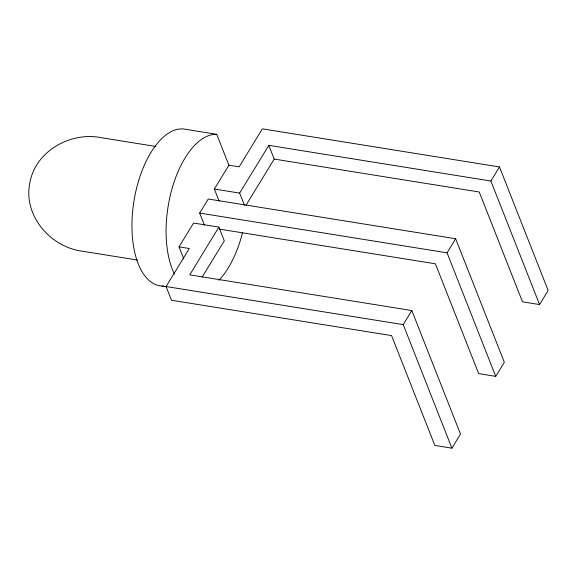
<?xml version="1.0" encoding="UTF-8"?>
<svg xmlns="http://www.w3.org/2000/svg" width="577" height="577" viewBox="0 0 577 577"><rect width="100%" height="100%" fill="white"/><g stroke="black" fill="none" stroke-linecap="round" stroke-linejoin="round"><path stroke-width="0.87" d="M183.825 258.986L179.05 246.869L193.591 223.047L218.892 227.114L224.294 240.84L202.087 277.227M204.446 225.196L199.678 213.079L208.268 199L455.657 238.741L504.32 362.291L495.73 376.37L478.672 373.629L435.411 263.804L219.31 229.098M219.123 201.149L214.355 189.032L228.896 165.217L216.721 134.311L182.599 128.83L177.839 129.212A79.417 39.106 -80.9 0 0 132.559 212.322A79.417 39.106 -80.9 0 0 163.781 286.069M218.892 227.114L189.739 274.868L411.827 310.541L460.496 434.092L451.906 448.17L434.842 445.43L391.581 335.605L171.492 300.256L166.089 286.531L189.292 248.514L179.05 246.869M244.424 205.21L239.65 193.1L268.803 145.346L490.89 181.019L539.56 304.562L522.495 301.821L479.235 192.004L274.205 159.072L268.803 145.346M245.982 205.311L274.205 159.072M451.906 448.17L403.236 324.62L411.827 310.541M495.73 376.37L447.06 252.82L455.657 238.741M490.89 181.019L499.48 166.941L262.333 128.844L239.13 166.861L228.896 165.217M539.56 304.562L548.15 290.483L499.48 166.941M216.721 134.311L211.961 134.693A79.417 39.106 -80.9 0 0 171.499 190.662A79.417 39.106 -80.9 0 0 174.47 274.089M155.343 146.392L101.35 137.715C70.56 131.368 35.06 151.261 29.759 183.342C23.347 215.279 49.788 246.343 80.895 250.973L137.55 260.068M214.355 189.032L239.65 193.1M199.678 213.079L447.06 252.82M166.089 286.531L403.236 324.62M162.065 286.055L166.436 286.755M242.506 232.675A79.417 39.106 -80.9 0 1 218.907 280.278"/></g></svg>
